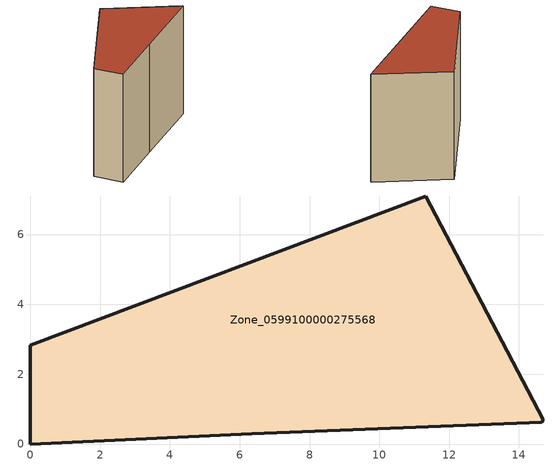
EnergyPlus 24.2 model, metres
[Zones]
Zone_0599100000275568
 floor ground (C_G): 0,2.83 11.33,7.1 14.7,0.7 14.65,0.63 6.34,0.3 0.01,0 z2.56
 wall outside (C_F): 11.33,7.1 0,2.83 0.01,0 6.34,0.3 14.65,0.63 14.7,0.7 11.33,7.1 z2.56:12.93
 roof outside (C_R): 14.7,0.7 11.33,7.1 0,2.83 0.01,0 6.34,0.3 14.65,0.63 z12.93
[BUILDING]
Pand.0599100000275568: North Axis=0; Terrain=City; Loads Convergence Tolerance Value=0.04; Temperature Convergence Tolerance Value=0.4; Solar Distribution=FullExterior; Maximum Number of Warmup Days=25; Minimum Number of Warmup Days=1
[Site:Location]
Rotterdam.The.Hague.AP_ZH_NLD Design_Conditions: Latitude=51.96; Longitude=4.45; Time Zone=1; Elevation=-4.5
[SITE:GROUNDTEMPERATURE:BUILDINGSURFACE]
18, 18, 18, 18, 18, 18, 18, 18, 18, 18, 18, 18
[MATERIAL] Thermal Absorptance=0.9; Solar Absorptance=0.7; Visible Absorptance=0.7
Name | Roughness | Thickness | Conductivity | Density | Specific Heat
G.TI.1946 | MediumSmooth | 0.15 | 1 | 540 | 1210
F.TI.1946 | Rough | 0.3 | 0.857143 | 1920 | 840
R.TI.1946 | MediumRough | 0.2 | 0.1 | 1500 | 1000
[CONSTRUCTION]
C_G: G.TI.1946
C_F: F.TI.1946
C_R: R.TI.1946
[ZONE]
Zone_0599100000275568: Type=1; Multiplier=1; Ceiling Height=Autocalculate; Volume=Autocalculate; Floor Area=autocalculate; Part of Total Floor Area=Yes
[ZONEINFILTRATION:DESIGNFLOWRATE]
Infil_Zone_0599100000275568: Zone or ZoneList or Space or SpaceList=Zone_0599100000275568; Schedule=AlwaysOn; Design Flow Rate Calculation Method=Flow/Area; Flow Rate per Floor Area=0.003; Constant Term Coefficient=1; Temperature Term Coefficient=0; Velocity Term Coefficient=0; Velocity Squared Term Coefficient=0
[HVACTEMPLATE:ZONE:IDEALLOADSAIRSYSTEM]
Zone_0599100000275568: Maximum Heating Supply Air Temperature=50; Minimum Cooling Supply Air Temperature=13; Maximum Heating Supply Air Humidity Ratio=0.0156; Minimum Cooling Supply Air Humidity Ratio=0.0077; Heating Limit=NoLimit; Cooling Limit=NoLimit; Dehumidification Control Type=ConstantSensibleHeatRatio; Cooling Sensible Heat Ratio=0.7; Dehumidification Setpoint=60; Humidification Control Type=None; Humidification Setpoint=30; Outdoor Air Method=None; Outdoor Air Flow Rate per Person=0.00944; Outdoor Air Flow Rate per Zone Floor Area=0; Outdoor Air Flow Rate per Zone=0; Demand Controlled Ventilation Type=None; Outdoor Air Economizer Type=NoEconomizer; Heat Recovery Type=None; Sensible Heat Recovery Effectiveness=0.7; Latent Heat Recovery Effectiveness=0.65
[ZONECONTROL:THERMOSTAT]
ThermostatControl_Zone_0599100000275568: Zone or ZoneList=Zone_0599100000275568; Control Type Schedule=DualSetpointControlType; Control 1=Thermostat_Zone_0599100000275568; Temperature Difference Between Cutout And Setpoint=0
[THERMOSTATSETPOINT:DUALSETPOINT]
Thermostat_Zone_0599100000275568: Heating Setpoint Temperature Schedule=HeatingSetpoint_Zone_0599100000275568; Cooling Setpoint Temperature Schedule=CoolingSetpoint_Zone_0599100000275568
[SCHEDULE:COMPACT]
HeatingSetpoint_Zone_0599100000275568: Through: 12/31, For: AllDays, Until: 24:00, 21
CoolingSetpoint_Zone_0599100000275568: Through: 12/31, For: AllDays, Until: 24:00, 24
DualSetpointControlType: Through: 12/31, For: AllDays, Until: 24:00, 4
AlwaysOn: Through: 12/31, For: AllDays, Until: 24:00, 1
